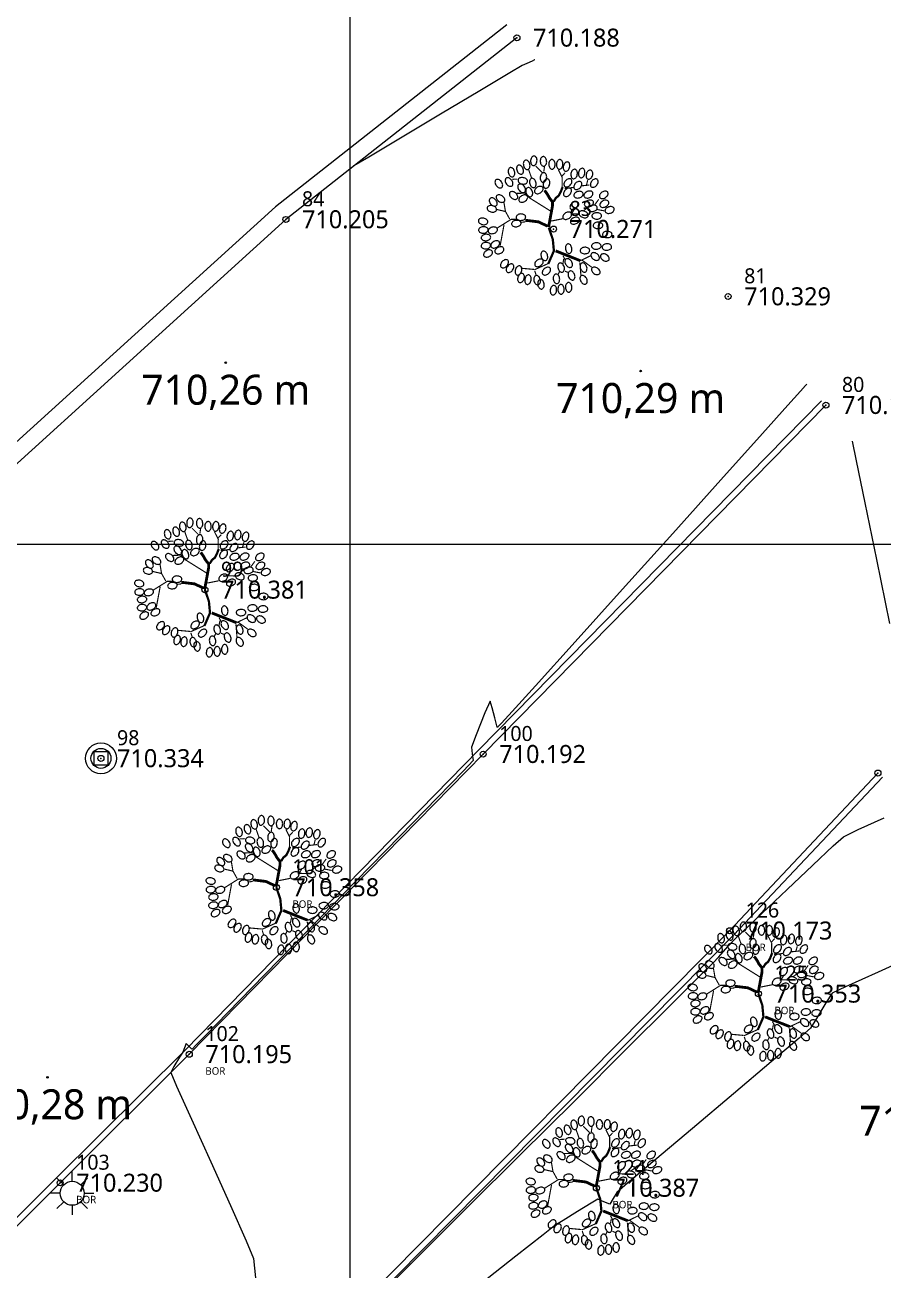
# Model space of a CAD drawing. Header units: metres. Extents: x 429510 to 429857, y 4467140 to 4467333.
# Drawn here: x 429653.5 to 429670.66, y 4467225.48 to 4467250.38 of the extents above; entities that cross this region are included whole.
import ezdxf

# ---------------------------------------------------------------- set-up
doc = ezdxf.new("R2010")
doc.units = ezdxf.units.M
doc.header["$LTSCALE"] = 4
doc.header["$PDMODE"] = 32
doc.header["$PDSIZE"] = 0.12
for name, color, linetype in [('C-ETIQ', 7, 'Continuous'), ('C-MARC', 7, 'Continuous'), ('C-PUNTOS', 7, 'Continuous'), ('C-SUPE-ETIQ_Puntos', 92, 'Continuous'), ('Cuadricula Coordenadas', 5, 'Continuous')]:
    doc.layers.add(name, color=color, linetype=linetype)
doc.layers.add('C-SUPE_CurvasNivel', color=42, linetype='Continuous', true_color=0xb38600)
doc.layers.add('TB-ARBOL', color=94, linetype='Continuous', true_color=0x03a003)
for name, color, linetype, lineweight in [('TB-44FAROLA-P', 254, 'Continuous', 0), ('TB-54POSTE-P', 254, 'Continuous', 0), ('TRIAL-ACERA', 125, 'Continuous', 9)]:
    doc.layers.add(name, color=color, linetype=linetype, lineweight=lineweight)
doc.layers.add('TRIAL-MURO HORMIGÓN', color=251, linetype='Continuous', lineweight=13, true_color=0x696969)
doc.styles.get("Standard").update_dxf_attribs({"font": 'segoeuil.ttf'})
doc.styles.add('Trial_standard', font='segoeuisl.ttf')

# ---------------------------------------------------------------- blocks, each defined once
blk = doc.blocks.new('FAR10')
for p, q in [((-0.283, 0.283), (-0.51, 0.51)), ((0, 0.4), (0, 0.722)), ((0.283, 0.283), (0.51, 0.51)), ((-0.4, 0), (-0.722, 0)), ((0.4, 0), (0.722, 0)), ((-0.283, -0.283), (-0.51, -0.51)), ((0, -0.4), (0, -0.722)), ((0.283, -0.283), (0.51, -0.51))]:
    blk.add_line(p, q)
blk.add_circle((0, 0), 0.4)
blk = doc.blocks.new('POS10')
at = {"flags": 128}
blk.add_lwpolyline([(-0.134, 0.134), (0.134, 0.134), (0.134, -0.134), (-0.134, -0.134), (-0.134, 0.134)], dxfattribs=at)
for radius in [0.31, 0.2]:
    blk.add_circle((0, 0), radius)
blk = doc.blocks.new('*U24')
at = {"layer": 'TB-ARBOL', "color": 84, "lineweight": 0, "true_color": 0x369720}
for points in [[(-1.057, 1.833, 0.139214), (-1.025, 1.857, 0.107097), (-1.004, 1.904, 0.080118), (-1, 1.964, 0.082766), (-1.016, 2.021, 0.067841), (-1.047, 2.077, 0.080118), (-1.086, 2.114, 0.107097), (-1.134, 2.134, 0.139214), (-1.174, 2.13, 0.139214), (-1.205, 2.106, 0.107097), (-1.227, 2.059, 0.080118), (-1.23, 2.005, 0.067841), (-1.215, 1.943, 0.067841), (-1.184, 1.887, 0.080118), (-1.145, 1.849, 0.107097), (-1.097, 1.829, 0.139214)], [(-0.855, 1.99, 0.139214), (-0.82, 2.01, 0.107097), (-0.794, 2.054, 0.080118), (-0.783, 2.113, 0.082766), (-0.791, 2.171, 0.067841), (-0.816, 2.23, 0.080118), (-0.85, 2.272, 0.107097), (-0.895, 2.298, 0.139214), (-0.935, 2.299, 0.139214), (-0.97, 2.278, 0.107097), (-0.997, 2.234, 0.080118), (-1.006, 2.181, 0.067841), (-0.999, 2.117, 0.067841), (-0.974, 2.058, 0.080118), (-0.94, 2.016, 0.107097), (-0.895, 1.991, 0.139214)], [(-0.674, 2.118, 0.139214), (-0.634, 2.125, 0.107097), (-0.594, 2.157, 0.080118), (-0.563, 2.209, 0.082766), (-0.551, 2.266, 0.067841), (-0.552, 2.33, 0.080118), (-0.57, 2.381, 0.107097), (-0.603, 2.421, 0.139214), (-0.64, 2.436, 0.139214), (-0.68, 2.429, 0.107097), (-0.72, 2.397, 0.080118), (-0.748, 2.35, 0.067841), (-0.763, 2.288, 0.067841), (-0.761, 2.224, 0.080118), (-0.744, 2.173, 0.107097), (-0.711, 2.133, 0.139214)], [(-0.325, 2.099, 0.139214), (-0.287, 2.112, 0.107097), (-0.252, 2.15, 0.080118), (-0.23, 2.207, 0.082766), (-0.228, 2.265, 0.067841), (-0.241, 2.328, 0.080118), (-0.266, 2.376, 0.107097), (-0.306, 2.409, 0.139214), (-0.345, 2.417, 0.139214), (-0.382, 2.404, 0.107097), (-0.417, 2.366, 0.080118), (-0.437, 2.315, 0.067841), (-0.441, 2.251, 0.067841), (-0.429, 2.189, 0.080118), (-0.403, 2.141, 0.107097), (-0.364, 2.107, 0.139214)], [(-0.056, 2.318, 0.139214), (-0.094, 2.306, 0.107097), (-0.13, 2.269, 0.080118), (-0.154, 2.213, 0.082766), (-0.158, 2.155, 0.067841), (-0.147, 2.092, 0.080118), (-0.123, 2.044, 0.107097), (-0.084, 2.009, 0.139214), (-0.046, 1.999, 0.139214), (-0.008, 2.012, 0.107097), (0.028, 2.049, 0.080118), (0.049, 2.099, 0.067841), (0.056, 2.162, 0.067841), (0.045, 2.225, 0.080118), (0.021, 2.274, 0.107097), (-0.017, 2.309, 0.139214)], [(0.221, 2.316, 0.139214), (0.181, 2.309, 0.107097), (0.141, 2.276, 0.080118), (0.111, 2.224, 0.082766), (0.1, 2.166, 0.067841), (0.103, 2.102, 0.080118), (0.122, 2.051, 0.107097), (0.156, 2.012, 0.139214), (0.193, 1.998, 0.139214), (0.232, 2.006, 0.107097), (0.273, 2.038, 0.080118), (0.299, 2.086, 0.067841), (0.313, 2.148, 0.067841), (0.31, 2.212, 0.080118), (0.292, 2.263, 0.107097), (0.258, 2.302, 0.139214)], [(0.478, 2.236, 0.139214), (0.438, 2.236, 0.107097), (0.392, 2.212, 0.080118), (0.353, 2.167, 0.082766), (0.331, 2.113, 0.067841), (0.322, 2.049, 0.080118), (0.33, 1.995, 0.107097), (0.356, 1.951, 0.139214), (0.389, 1.93, 0.139214), (0.429, 1.929, 0.107097), (0.475, 1.954, 0.080118), (0.511, 1.995, 0.067841), (0.536, 2.053, 0.067841), (0.546, 2.117, 0.080118), (0.538, 2.17, 0.107097), (0.512, 2.215, 0.139214)], [(-1.382, 1.443, 0.139214), (-1.359, 1.475, 0.107097), (-1.352, 1.526, 0.080118), (-1.366, 1.585, 0.082766), (-1.397, 1.634, 0.067841), (-1.444, 1.679, 0.080118), (-1.492, 1.703, 0.107097), (-1.543, 1.708, 0.139214), (-1.58, 1.693, 0.139214), (-1.604, 1.661, 0.107097), (-1.611, 1.609, 0.080118), (-1.598, 1.557, 0.067841), (-1.565, 1.502, 0.067841), (-1.519, 1.457, 0.080118), (-1.471, 1.432, 0.107097), (-1.419, 1.427, 0.139214)], [(-1.356, 1.74, 0.139214), (-1.322, 1.761, 0.107097), (-1.296, 1.805, 0.080118), (-1.286, 1.865, 0.082766), (-1.295, 1.922, 0.067841), (-1.321, 1.981, 0.080118), (-1.356, 2.023, 0.107097), (-1.401, 2.047, 0.139214), (-1.441, 2.048, 0.139214), (-1.475, 2.027, 0.107097), (-1.501, 1.982, 0.080118), (-1.51, 1.929, 0.067841), (-1.502, 1.865, 0.067841), (-1.476, 1.806, 0.080118), (-1.441, 1.765, 0.107097), (-1.396, 1.74, 0.139214)], [(-0.868, 1.579, 0.139214), (-0.871, 1.618, 0.107097), (-0.9, 1.662, 0.080118), (-0.948, 1.697, 0.082766), (-1.004, 1.714, 0.067841), (-1.068, 1.718, 0.080118), (-1.121, 1.705, 0.107097), (-1.163, 1.675, 0.139214), (-1.181, 1.639, 0.139214), (-1.178, 1.599, 0.107097), (-1.15, 1.556, 0.080118), (-1.106, 1.524, 0.067841), (-1.045, 1.504, 0.067841), (-0.981, 1.5, 0.080118), (-0.928, 1.513, 0.107097), (-0.886, 1.543, 0.139214)], [(-0.726, 1.692, 0.139214), (-0.761, 1.672, 0.107097), (-0.789, 1.629, 0.080118), (-0.8, 1.57, 0.082766), (-0.792, 1.512, 0.067841), (-0.769, 1.452, 0.080118), (-0.735, 1.41, 0.107097), (-0.69, 1.384, 0.139214), (-0.65, 1.382, 0.139214), (-0.616, 1.402, 0.107097), (-0.588, 1.446, 0.080118), (-0.578, 1.499, 0.067841), (-0.585, 1.563, 0.067841), (-0.608, 1.622, 0.080118), (-0.642, 1.665, 0.107097), (-0.686, 1.691, 0.139214)], [(-0.313, 1.879, 0.139214), (-0.352, 1.873, 0.107097), (-0.394, 1.843, 0.080118), (-0.426, 1.792, 0.082766), (-0.44, 1.735, 0.067841), (-0.44, 1.671, 0.080118), (-0.424, 1.619, 0.107097), (-0.392, 1.579, 0.139214), (-0.355, 1.563, 0.139214), (-0.315, 1.569, 0.107097), (-0.274, 1.599, 0.080118), (-0.245, 1.645, 0.067841), (-0.228, 1.707, 0.067841), (-0.228, 1.771, 0.080118), (-0.244, 1.823, 0.107097), (-0.276, 1.863, 0.139214)], [(-0.195, 1.671, 0.139214), (-0.235, 1.67, 0.107097), (-0.28, 1.644, 0.080118), (-0.317, 1.597, 0.082766), (-0.337, 1.542, 0.067841), (-0.344, 1.478, 0.080118), (-0.333, 1.425, 0.107097), (-0.306, 1.381, 0.139214), (-0.271, 1.361, 0.139214), (-0.231, 1.363, 0.107097), (-0.186, 1.389, 0.080118), (-0.152, 1.431, 0.067841), (-0.129, 1.491, 0.067841), (-0.122, 1.555, 0.080118), (-0.133, 1.608, 0.107097), (-0.16, 1.651, 0.139214)], [(0.589, 1.659, 0.139214), (0.553, 1.677, 0.107097), (0.502, 1.676, 0.080118), (0.446, 1.653, 0.082766), (0.402, 1.614, 0.067841), (0.366, 1.562, 0.080118), (0.349, 1.51, 0.107097), (0.352, 1.458, 0.139214), (0.373, 1.424, 0.139214), (0.409, 1.406, 0.107097), (0.461, 1.408, 0.080118), (0.511, 1.429, 0.067841), (0.56, 1.469, 0.067841), (0.596, 1.522, 0.080118), (0.613, 1.574, 0.107097), (0.61, 1.625, 0.139214)], [(0.718, 1.993, 0.139214), (0.678, 1.989, 0.107097), (0.635, 1.961, 0.080118), (0.6, 1.912, 0.082766), (0.582, 1.856, 0.067841), (0.579, 1.793, 0.080118), (0.592, 1.74, 0.107097), (0.621, 1.698, 0.139214), (0.657, 1.679, 0.139214), (0.697, 1.683, 0.107097), (0.74, 1.711, 0.080118), (0.772, 1.755, 0.067841), (0.793, 1.816, 0.067841), (0.796, 1.88, 0.080118), (0.783, 1.932, 0.107097), (0.754, 1.975, 0.139214)], [(0.971, 2.026, 0.139214), (0.931, 2.023, 0.107097), (0.888, 1.995, 0.080118), (0.852, 1.946, 0.082766), (0.835, 1.89, 0.067841), (0.832, 1.826, 0.080118), (0.845, 1.773, 0.107097), (0.874, 1.731, 0.139214), (0.91, 1.713, 0.139214), (0.95, 1.716, 0.107097), (0.993, 1.744, 0.080118), (1.025, 1.789, 0.067841), (1.045, 1.849, 0.067841), (1.049, 1.913, 0.080118), (1.036, 1.966, 0.107097), (1.007, 2.008, 0.139214)], [(1.244, 1.966, 0.139214), (1.204, 1.967, 0.107097), (1.158, 1.944, 0.080118), (1.117, 1.9, 0.082766), (1.094, 1.846, 0.067841), (1.083, 1.783, 0.080118), (1.09, 1.729, 0.107097), (1.115, 1.684, 0.139214), (1.149, 1.662, 0.139214), (1.189, 1.661, 0.107097), (1.235, 1.684, 0.080118), (1.271, 1.724, 0.067841), (1.298, 1.782, 0.067841), (1.309, 1.845, 0.080118), (1.302, 1.899, 0.107097), (1.277, 1.944, 0.139214)], [(1.456, 1.659, 0.139214), (1.419, 1.674, 0.107097), (1.368, 1.669, 0.080118), (1.314, 1.641, 0.082766), (1.274, 1.6, 0.067841), (1.241, 1.544, 0.080118), (1.229, 1.492, 0.107097), (1.236, 1.44, 0.139214), (1.259, 1.408, 0.139214), (1.296, 1.393, 0.107097), (1.348, 1.398, 0.080118), (1.396, 1.423, 0.067841), (1.442, 1.468, 0.067841), (1.474, 1.523, 0.080118), (1.487, 1.576, 0.107097), (1.48, 1.627, 0.139214)], [(-1.726, 1.388, 0.139214), (-1.702, 1.42, 0.107097), (-1.694, 1.471, 0.080118), (-1.706, 1.53, 0.082766), (-1.736, 1.58, 0.067841), (-1.781, 1.625, 0.080118), (-1.829, 1.651, 0.107097), (-1.88, 1.657, 0.139214), (-1.918, 1.643, 0.139214), (-1.942, 1.611, 0.107097), (-1.95, 1.56, 0.080118), (-1.939, 1.507, 0.067841), (-1.907, 1.451, 0.067841), (-1.862, 1.406, 0.080118), (-1.815, 1.38, 0.107097), (-1.763, 1.373, 0.139214)], [(-1.207, 1.019, 0.139214), (-1.191, 1.055, 0.107097), (-1.195, 1.107, 0.080118), (-1.221, 1.161, 0.082766), (-1.261, 1.203, 0.067841), (-1.315, 1.237, 0.080118), (-1.368, 1.251, 0.107097), (-1.419, 1.246, 0.139214), (-1.452, 1.223, 0.139214), (-1.468, 1.187, 0.107097), (-1.465, 1.135, 0.080118), (-1.441, 1.086, 0.067841), (-1.398, 1.039, 0.067841), (-1.344, 1.005, 0.080118), (-1.292, 0.991, 0.107097), (-1.24, 0.996, 0.139214)], [(-1.16, 1.484, 0.139214), (-1.184, 1.452, 0.107097), (-1.19, 1.401, 0.080118), (-1.176, 1.342, 0.082766), (-1.144, 1.293, 0.067841), (-1.098, 1.249, 0.080118), (-1.049, 1.225, 0.107097), (-0.998, 1.22, 0.139214), (-0.961, 1.235, 0.139214), (-0.938, 1.268, 0.107097), (-0.931, 1.319, 0.080118), (-0.944, 1.372, 0.067841), (-0.977, 1.427, 0.067841), (-1.024, 1.471, 0.080118), (-1.072, 1.495, 0.107097), (-1.124, 1.5, 0.139214)], [(-0.867, 1.379, 0.139214), (-0.899, 1.354, 0.107097), (-0.92, 1.307, 0.080118), (-0.923, 1.247, 0.082766), (-0.908, 1.191, 0.067841), (-0.876, 1.135, 0.080118), (-0.837, 1.098, 0.107097), (-0.789, 1.078, 0.139214), (-0.749, 1.082, 0.139214), (-0.717, 1.107, 0.107097), (-0.696, 1.154, 0.080118), (-0.693, 1.208, 0.067841), (-0.709, 1.27, 0.067841), (-0.74, 1.326, 0.080118), (-0.78, 1.363, 0.107097), (-0.827, 1.383, 0.139214)], [(-0.351, 1.383, 0.139214), (-0.38, 1.41, 0.107097), (-0.43, 1.425, 0.080118), (-0.49, 1.419, 0.082766), (-0.543, 1.395, 0.067841), (-0.594, 1.355, 0.080118), (-0.625, 1.311, 0.107097), (-0.637, 1.261, 0.139214), (-0.627, 1.222, 0.139214), (-0.598, 1.194, 0.107097), (-0.548, 1.18, 0.080118), (-0.494, 1.185, 0.067841), (-0.435, 1.21, 0.067841), (-0.385, 1.249, 0.080118), (-0.354, 1.294, 0.107097), (-0.341, 1.344, 0.139214)], [(0.573, 1.343, 0.139214), (0.537, 1.361, 0.107097), (0.485, 1.359, 0.080118), (0.43, 1.336, 0.082766), (0.387, 1.297, 0.067841), (0.351, 1.244, 0.080118), (0.334, 1.192, 0.107097), (0.338, 1.14, 0.139214), (0.359, 1.107, 0.139214), (0.395, 1.089, 0.107097), (0.447, 1.091, 0.080118), (0.497, 1.112, 0.067841), (0.546, 1.153, 0.067841), (0.582, 1.206, 0.080118), (0.598, 1.258, 0.107097), (0.594, 1.31, 0.139214)], [(0.923, 1.565, 0.139214), (0.888, 1.584, 0.107097), (0.837, 1.586, 0.080118), (0.78, 1.565, 0.082766), (0.735, 1.529, 0.067841), (0.696, 1.478, 0.080118), (0.677, 1.427, 0.107097), (0.677, 1.375, 0.139214), (0.697, 1.34, 0.139214), (0.731, 1.321, 0.107097), (0.783, 1.319, 0.080118), (0.834, 1.338, 0.067841), (0.885, 1.377, 0.067841), (0.924, 1.427, 0.080118), (0.943, 1.478, 0.107097), (0.943, 1.53, 0.139214)], [(0.986, 1.188, 0.139214), (0.965, 1.222, 0.107097), (0.921, 1.249, 0.080118), (0.862, 1.259, 0.082766), (0.804, 1.249, 0.067841), (0.745, 1.224, 0.080118), (0.704, 1.189, 0.107097), (0.679, 1.144, 0.139214), (0.678, 1.104, 0.139214), (0.699, 1.07, 0.107097), (0.743, 1.043, 0.080118), (0.797, 1.035, 0.067841), (0.861, 1.043, 0.067841), (0.919, 1.068, 0.080118), (0.961, 1.103, 0.107097), (0.986, 1.148, 0.139214)], [(1.309, 1.215, 0.139214), (1.284, 1.246, 0.107097), (1.236, 1.266, 0.080118), (1.176, 1.267, 0.082766), (1.12, 1.25, 0.067841), (1.066, 1.216, 0.080118), (1.029, 1.176, 0.107097), (1.012, 1.127, 0.139214), (1.017, 1.088, 0.139214), (1.042, 1.057, 0.107097), (1.09, 1.037, 0.080118), (1.144, 1.036, 0.067841), (1.206, 1.053, 0.067841), (1.261, 1.087, 0.080118), (1.297, 1.127, 0.107097), (1.315, 1.176, 0.139214)], [(1.807, 1.227, 0.139214), (1.777, 1.254, 0.107097), (1.727, 1.266, 0.080118), (1.667, 1.257, 0.082766), (1.615, 1.231, 0.067841), (1.566, 1.19, 0.080118), (1.537, 1.144, 0.107097), (1.527, 1.093, 0.139214), (1.538, 1.055, 0.139214), (1.568, 1.028, 0.107097), (1.619, 1.016, 0.080118), (1.672, 1.024, 0.067841), (1.731, 1.051, 0.067841), (1.779, 1.092, 0.080118), (1.809, 1.138, 0.107097), (1.819, 1.189, 0.139214)], [(-1.901, 0.786, 0.139214), (-1.879, 0.819, 0.107097), (-1.876, 0.871, 0.080118), (-1.894, 0.928, 0.082766), (-1.928, 0.976, 0.067841), (-1.977, 1.017, 0.080118), (-2.026, 1.039, 0.107097), (-2.078, 1.04, 0.139214), (-2.114, 1.023, 0.139214), (-2.135, 0.989, 0.107097), (-2.139, 0.938, 0.080118), (-2.123, 0.886, 0.067841), (-2.087, 0.833, 0.067841), (-2.038, 0.791, 0.080118), (-1.988, 0.77, 0.107097), (-1.937, 0.768, 0.139214)], [(-1.636, 0.928, 0.139214), (-1.624, 0.966, 0.107097), (-1.633, 1.017, 0.080118), (-1.665, 1.068, 0.082766), (-1.709, 1.106, 0.067841), (-1.767, 1.134, 0.080118), (-1.821, 1.142, 0.107097), (-1.871, 1.131, 0.139214), (-1.902, 1.106, 0.139214), (-1.914, 1.067, 0.107097), (-1.905, 1.017, 0.080118), (-1.876, 0.97, 0.067841), (-1.828, 0.928, 0.067841), (-1.771, 0.9, 0.080118), (-1.717, 0.891, 0.107097), (-1.667, 0.902, 0.139214)], [(-0.87, 1.096, 0.139214), (-0.899, 1.124, 0.107097), (-0.948, 1.138, 0.080118), (-1.009, 1.133, 0.082766), (-1.062, 1.109, 0.067841), (-1.113, 1.07, 0.080118), (-1.144, 1.026, 0.107097), (-1.157, 0.976, 0.139214), (-1.147, 0.937, 0.139214), (-1.118, 0.909, 0.107097), (-1.069, 0.895, 0.080118), (-1.015, 0.9, 0.067841), (-0.955, 0.924, 0.067841), (-0.905, 0.963, 0.080118), (-0.873, 1.007, 0.107097), (-0.861, 1.057, 0.139214)], [(0.761, 0.915, 0.107097), (0.71, 0.916, 0.080118), (0.653, 0.896, 0.082766), (0.608, 0.859, 0.067841), (0.569, 0.808, 0.080118), (0.55, 0.757, 0.107097), (0.551, 0.706, 0.139214), (0.57, 0.671, 0.139214), (0.605, 0.651, 0.107097), (0.657, 0.65, 0.080118), (0.708, 0.669, 0.067841), (0.759, 0.707, 0.067841), (0.797, 0.758, 0.080118), (0.816, 0.809, 0.107097), (0.816, 0.861, 0.139214), (0.796, 0.896, 0.139214)], [(1.205, 0.967, 0.082766), (1.148, 0.955, 0.067841), (1.09, 0.926, 0.080118), (1.05, 0.889, 0.107097), (1.028, 0.842, 0.139214), (1.03, 0.803, 0.139214), (1.053, 0.769, 0.107097), (1.098, 0.746, 0.080118), (1.152, 0.74, 0.067841), (1.215, 0.752, 0.067841), (1.273, 0.78, 0.080118), (1.312, 0.817, 0.107097), (1.335, 0.864, 0.139214), (1.333, 0.904, 0.139214), (1.31, 0.937, 0.107097), (1.264, 0.961, 0.080118)], [(1.628, 0.724, 0.080118), (1.682, 0.726, 0.067841), (1.743, 0.748, 0.067841), (1.795, 0.785, 0.080118), (1.828, 0.828, 0.107097), (1.843, 0.877, 0.139214), (1.835, 0.916, 0.139214), (1.808, 0.945, 0.107097), (1.759, 0.962, 0.080118), (1.699, 0.959, 0.082766), (1.644, 0.938, 0.067841), (1.592, 0.901, 0.080118), (1.558, 0.858, 0.107097), (1.544, 0.809, 0.139214), (1.552, 0.77, 0.139214), (1.579, 0.74, 0.107097)], [(-1.902, 0.631, 0.139214), (-1.901, 0.671, 0.107097), (-1.926, 0.716, 0.080118), (-1.971, 0.756, 0.082766), (-2.025, 0.778, 0.067841), (-2.089, 0.787, 0.080118), (-2.142, 0.779, 0.107097), (-2.187, 0.753, 0.139214), (-2.208, 0.719, 0.139214), (-2.208, 0.679, 0.107097), (-2.184, 0.633, 0.080118), (-2.143, 0.598, 0.067841), (-2.084, 0.572, 0.067841), (-2.021, 0.563, 0.080118), (-1.967, 0.571, 0.107097), (-1.923, 0.597, 0.139214)], [(-1.245, 0.391, 0.139214), (-1.233, 0.353, 0.107097), (-1.196, 0.317, 0.080118), (-1.14, 0.294, 0.082766), (-1.082, 0.29, 0.067841), (-1.019, 0.301, 0.080118), (-0.97, 0.325, 0.107097), (-0.936, 0.363, 0.139214), (-0.926, 0.402, 0.139214), (-0.938, 0.44, 0.107097), (-0.975, 0.476, 0.080118), (-1.026, 0.497, 0.067841), (-1.089, 0.504, 0.067841), (-1.152, 0.493, 0.080118), (-1.201, 0.469, 0.107097), (-1.235, 0.43, 0.139214)], [(0.566, 0.551, 0.107097), (0.517, 0.566, 0.080118), (0.456, 0.562, 0.082766), (0.403, 0.539, 0.067841), (0.351, 0.501, 0.080118), (0.319, 0.457, 0.107097), (0.306, 0.407, 0.139214), (0.315, 0.368, 0.139214), (0.343, 0.34, 0.107097), (0.392, 0.325, 0.080118), (0.446, 0.329, 0.067841), (0.506, 0.352, 0.067841), (0.557, 0.39, 0.080118), (0.59, 0.434, 0.107097), (0.603, 0.483, 0.139214), (0.594, 0.522, 0.139214)], [(1.151, 0.432, 0.139214), (1.155, 0.472, 0.107097), (1.136, 0.519, 0.080118), (1.095, 0.563, 0.082766), (1.043, 0.591, 0.067841), (0.981, 0.607, 0.080118), (0.927, 0.605, 0.107097), (0.88, 0.584, 0.139214), (0.855, 0.552, 0.139214), (0.851, 0.512, 0.107097), (0.87, 0.464, 0.080118), (0.907, 0.425, 0.067841), (0.963, 0.393, 0.067841), (1.025, 0.377, 0.080118), (1.079, 0.379, 0.107097), (1.126, 0.4, 0.139214)], [(1.199, 0.601, 0.080118), (1.251, 0.586, 0.067841), (1.315, 0.587, 0.067841), (1.376, 0.605, 0.080118), (1.422, 0.635, 0.107097), (1.451, 0.677, 0.139214), (1.456, 0.717, 0.139214), (1.44, 0.753, 0.107097), (1.399, 0.784, 0.080118), (1.341, 0.801, 0.082766), (1.283, 0.798, 0.067841), (1.221, 0.78, 0.080118), (1.176, 0.75, 0.107097), (1.146, 0.708, 0.139214), (1.141, 0.668, 0.139214), (1.158, 0.632, 0.107097)], [(1.38, 0.339, 0.067841), (1.443, 0.333, 0.067841), (1.507, 0.343, 0.080118), (1.555, 0.368, 0.107097), (1.59, 0.406, 0.139214), (1.599, 0.445, 0.139214), (1.587, 0.483, 0.107097), (1.55, 0.519, 0.080118), (1.495, 0.542, 0.082766), (1.436, 0.546, 0.067841), (1.373, 0.536, 0.080118), (1.325, 0.511, 0.107097), (1.29, 0.473, 0.139214), (1.28, 0.434, 0.139214), (1.293, 0.396, 0.107097), (1.33, 0.36, 0.080118)], [(2.022, 0.686, 0.139214), (1.999, 0.719, 0.107097), (1.953, 0.743, 0.080118), (1.893, 0.75, 0.082766), (1.836, 0.737, 0.067841), (1.779, 0.709, 0.080118), (1.739, 0.672, 0.107097), (1.717, 0.625, 0.139214), (1.719, 0.585, 0.139214), (1.742, 0.552, 0.107097), (1.787, 0.528, 0.080118), (1.841, 0.522, 0.067841), (1.904, 0.534, 0.067841), (1.962, 0.563, 0.080118), (2.001, 0.6, 0.107097), (2.023, 0.646, 0.139214)], [(-2.188, 0.227, 0.139214), (-2.192, 0.267, 0.107097), (-2.221, 0.31, 0.080118), (-2.27, 0.344, 0.082766), (-2.326, 0.361, 0.067841), (-2.39, 0.363, 0.080118), (-2.443, 0.35, 0.107097), (-2.485, 0.32, 0.139214), (-2.502, 0.284, 0.139214), (-2.498, 0.244, 0.107097), (-2.47, 0.201, 0.080118), (-2.425, 0.17, 0.067841), (-2.365, 0.15, 0.067841), (-2.301, 0.147, 0.080118), (-2.248, 0.161, 0.107097), (-2.206, 0.191, 0.139214)], [(-2.496, -0.042, 0.139214), (-2.482, -0.079, 0.107097), (-2.443, -0.114, 0.080118), (-2.386, -0.134, 0.082766), (-2.328, -0.136, 0.067841), (-2.265, -0.122, 0.080118), (-2.218, -0.095, 0.107097), (-2.185, -0.055, 0.139214), (-2.178, -0.016, 0.139214), (-2.192, 0.021, 0.107097), (-2.23, 0.055, 0.080118), (-2.281, 0.074, 0.067841), (-2.345, 0.078, 0.067841), (-2.408, 0.064, 0.080118), (-2.455, 0.037, 0.107097), (-2.488, -0.003, 0.139214)], [(-2.178, -0.084, 0.139214), (-2.157, -0.118, 0.107097), (-2.113, -0.144, 0.080118), (-2.053, -0.154, 0.082766), (-1.996, -0.145, 0.067841), (-1.937, -0.12, 0.080118), (-1.895, -0.085, 0.107097), (-1.871, -0.04, 0.139214), (-1.87, 0, 0.139214), (-1.891, 0.035, 0.107097), (-1.935, 0.061, 0.080118), (-1.989, 0.07, 0.067841), (-2.052, 0.061, 0.067841), (-2.111, 0.036, 0.080118), (-2.153, 0.001, 0.107097), (-2.177, -0.044, 0.139214)], [(-1.398, 0.163, 0.139214), (-1.383, 0.126, 0.107097), (-1.343, 0.093, 0.080118), (-1.285, 0.075, 0.082766), (-1.227, 0.076, 0.067841), (-1.165, 0.092, 0.080118), (-1.119, 0.121, 0.107097), (-1.088, 0.162, 0.139214), (-1.082, 0.201, 0.139214), (-1.097, 0.238, 0.107097), (-1.137, 0.271, 0.080118), (-1.189, 0.287, 0.067841), (-1.253, 0.288, 0.067841), (-1.315, 0.272, 0.080118), (-1.361, 0.243, 0.107097), (-1.392, 0.202, 0.139214)], [(0.86, 0.345, 0.139214), (0.834, 0.376, 0.107097), (0.787, 0.396, 0.080118), (0.726, 0.397, 0.082766), (0.671, 0.379, 0.067841), (0.616, 0.346, 0.080118), (0.58, 0.305, 0.107097), (0.562, 0.257, 0.139214), (0.567, 0.217, 0.139214), (0.593, 0.186, 0.107097), (0.64, 0.167, 0.080118), (0.695, 0.166, 0.067841), (0.756, 0.183, 0.067841), (0.811, 0.216, 0.080118), (0.847, 0.257, 0.107097), (0.865, 0.305, 0.139214)], [(1.642, 0.127, 0.139214), (1.629, 0.165, 0.107097), (1.592, 0.201, 0.080118), (1.537, 0.224, 0.082766), (1.479, 0.229, 0.067841), (1.415, 0.218, 0.080118), (1.367, 0.194, 0.107097), (1.332, 0.155, 0.139214), (1.323, 0.116, 0.139214), (1.335, 0.078, 0.107097), (1.372, 0.042, 0.080118), (1.422, 0.021, 0.067841), (1.486, 0.015, 0.067841), (1.549, 0.026, 0.080118), (1.597, 0.05, 0.107097), (1.632, 0.088, 0.139214)], [(-2.411, -0.293, 0.139214), (-2.397, -0.33, 0.107097), (-2.359, -0.364, 0.080118), (-2.302, -0.385, 0.082766), (-2.244, -0.387, 0.067841), (-2.181, -0.373, 0.080118), (-2.134, -0.346, 0.107097), (-2.101, -0.306, 0.139214), (-2.093, -0.267, 0.139214), (-2.107, -0.23, 0.107097), (-2.146, -0.195, 0.080118), (-2.197, -0.177, 0.067841), (-2.261, -0.173, 0.067841), (-2.323, -0.187, 0.080118), (-2.371, -0.214, 0.107097), (-2.403, -0.254, 0.139214)], [(-2.083, -0.586, 0.139214), (-2.055, -0.615, 0.107097), (-2.006, -0.631, 0.080118), (-1.946, -0.627, 0.082766), (-1.892, -0.605, 0.067841), (-1.84, -0.567, 0.080118), (-1.807, -0.524, 0.107097), (-1.793, -0.474, 0.139214), (-1.802, -0.435, 0.139214), (-1.83, -0.407, 0.107097), (-1.879, -0.391, 0.080118), (-1.933, -0.394, 0.067841), (-1.993, -0.417, 0.067841), (-2.045, -0.454, 0.080118), (-2.077, -0.498, 0.107097), (-2.091, -0.547, 0.139214)], [(1.951, -0.174, 0.139214), (1.939, -0.136, 0.107097), (1.902, -0.1, 0.080118), (1.846, -0.077, 0.082766), (1.788, -0.073, 0.067841), (1.725, -0.083, 0.080118), (1.676, -0.108, 0.107097), (1.642, -0.146, 0.139214), (1.632, -0.185, 0.139214), (1.644, -0.223, 0.107097), (1.681, -0.259, 0.080118), (1.732, -0.28, 0.067841), (1.795, -0.286, 0.067841), (1.858, -0.276, 0.080118), (1.907, -0.251, 0.107097), (1.941, -0.213, 0.139214)], [(-2.411, -0.57, 0.139214), (-2.396, -0.607, 0.107097), (-2.356, -0.64, 0.080118), (-2.299, -0.659, 0.082766), (-2.24, -0.659, 0.067841), (-2.178, -0.643, 0.080118), (-2.132, -0.615, 0.107097), (-2.1, -0.574, 0.139214), (-2.094, -0.535, 0.139214), (-2.109, -0.498, 0.107097), (-2.148, -0.465, 0.080118), (-2.2, -0.448, 0.067841), (-2.264, -0.446, 0.067841), (-2.326, -0.461, 0.080118), (-2.372, -0.489, 0.107097), (-2.404, -0.53, 0.139214)], [(-2.32, -0.891, 0.139214), (-2.292, -0.92, 0.107097), (-2.242, -0.935, 0.080118), (-2.182, -0.93, 0.082766), (-2.129, -0.908, 0.067841), (-2.077, -0.869, 0.080118), (-2.045, -0.826, 0.107097), (-2.032, -0.776, 0.139214), (-2.041, -0.737, 0.139214), (-2.069, -0.709, 0.107097), (-2.118, -0.693, 0.080118), (-2.172, -0.697, 0.067841), (-2.232, -0.72, 0.067841), (-2.283, -0.759, 0.080118), (-2.316, -0.803, 0.107097), (-2.329, -0.852, 0.139214)], [(-1.948, -0.776, 0.139214), (-1.921, -0.806, 0.107097), (-1.873, -0.824, 0.080118), (-1.812, -0.822, 0.082766), (-1.758, -0.802, 0.067841), (-1.704, -0.767, 0.080118), (-1.67, -0.725, 0.107097), (-1.654, -0.676, 0.139214), (-1.661, -0.636, 0.139214), (-1.688, -0.607, 0.107097), (-1.736, -0.589, 0.080118), (-1.79, -0.59, 0.067841), (-1.851, -0.61, 0.067841), (-1.904, -0.646, 0.080118), (-1.939, -0.688, 0.107097), (-1.955, -0.737, 0.139214)], [(-0.355, -0.74, 0.139214), (-0.389, -0.762, 0.107097), (-0.413, -0.808, 0.080118), (-0.42, -0.868, 0.082766), (-0.408, -0.925, 0.067841), (-0.38, -0.983, 0.080118), (-0.343, -1.023, 0.107097), (-0.297, -1.045, 0.139214), (-0.257, -1.044, 0.139214), (-0.224, -1.021, 0.107097), (-0.199, -0.976, 0.080118), (-0.193, -0.922, 0.067841), (-0.204, -0.859, 0.067841), (-0.232, -0.801, 0.080118), (-0.269, -0.761, 0.107097), (-0.315, -0.739, 0.139214)], [(0.478, -0.496, 0.139214), (0.442, -0.513, 0.107097), (0.411, -0.555, 0.080118), (0.396, -0.613, 0.082766), (0.399, -0.671, 0.067841), (0.418, -0.732, 0.080118), (0.449, -0.777, 0.107097), (0.491, -0.806, 0.139214), (0.531, -0.811, 0.139214), (0.567, -0.794, 0.107097), (0.598, -0.752, 0.080118), (0.612, -0.7, 0.067841), (0.61, -0.636, 0.067841), (0.591, -0.575, 0.080118), (0.561, -0.53, 0.107097), (0.518, -0.501, 0.139214)], [(1.206, -0.71, 0.139214), (1.194, -0.672, 0.107097), (1.157, -0.636, 0.080118), (1.101, -0.613, 0.082766), (1.043, -0.608, 0.067841), (0.98, -0.619, 0.080118), (0.931, -0.643, 0.107097), (0.897, -0.682, 0.139214), (0.887, -0.721, 0.139214), (0.899, -0.759, 0.107097), (0.936, -0.795, 0.080118), (0.986, -0.816, 0.067841), (1.05, -0.822, 0.067841), (1.113, -0.811, 0.080118), (1.162, -0.787, 0.107097), (1.196, -0.749, 0.139214)], [(1.517, -1.009, 0.139214), (1.531, -0.971, 0.107097), (1.525, -0.92, 0.080118), (1.496, -0.867, 0.082766), (1.453, -0.828, 0.067841), (1.397, -0.797, 0.080118), (1.343, -0.786, 0.107097), (1.293, -0.795, 0.139214), (1.261, -0.819, 0.139214), (1.247, -0.856, 0.107097), (1.253, -0.908, 0.080118), (1.28, -0.955, 0.067841), (1.325, -1, 0.067841), (1.381, -1.031, 0.080118), (1.435, -1.042, 0.107097), (1.486, -1.033, 0.139214)], [(1.585, -0.559, 0.139214), (1.573, -0.521, 0.107097), (1.536, -0.485, 0.080118), (1.481, -0.461, 0.082766), (1.422, -0.457, 0.067841), (1.359, -0.468, 0.080118), (1.311, -0.492, 0.107097), (1.276, -0.531, 0.139214), (1.266, -0.569, 0.139214), (1.279, -0.608, 0.107097), (1.316, -0.644, 0.080118), (1.366, -0.665, 0.067841), (1.429, -0.671, 0.067841), (1.493, -0.66, 0.080118), (1.541, -0.636, 0.107097), (1.576, -0.598, 0.139214)], [(1.851, -1.024, 0.139214), (1.86, -0.985, 0.107097), (1.846, -0.935, 0.080118), (1.811, -0.886, 0.082766), (1.763, -0.853, 0.067841), (1.703, -0.83, 0.080118), (1.649, -0.826, 0.107097), (1.6, -0.841, 0.139214), (1.571, -0.87, 0.139214), (1.562, -0.909, 0.107097), (1.576, -0.959, 0.080118), (1.608, -1.002, 0.067841), (1.659, -1.04, 0.067841), (1.719, -1.064, 0.080118), (1.773, -1.067, 0.107097), (1.823, -1.052, 0.139214)], [(1.937, -0.593, 0.139214), (1.925, -0.555, 0.107097), (1.888, -0.519, 0.080118), (1.832, -0.495, 0.082766), (1.774, -0.491, 0.067841), (1.711, -0.502, 0.080118), (1.662, -0.526, 0.107097), (1.628, -0.565, 0.139214), (1.618, -0.603, 0.139214), (1.63, -0.642, 0.107097), (1.667, -0.678, 0.080118), (1.717, -0.699, 0.067841), (1.781, -0.705, 0.067841), (1.844, -0.694, 0.080118), (1.893, -0.67, 0.107097), (1.927, -0.632, 0.139214)], [(-1.742, -1.271, 0.139214), (-1.707, -1.29, 0.107097), (-1.655, -1.289, 0.080118), (-1.599, -1.267, 0.082766), (-1.555, -1.229, 0.067841), (-1.517, -1.177, 0.080118), (-1.5, -1.126, 0.107097), (-1.502, -1.074, 0.139214), (-1.523, -1.04, 0.139214), (-1.558, -1.021, 0.107097), (-1.61, -1.021, 0.080118), (-1.66, -1.042, 0.067841), (-1.71, -1.082, 0.067841), (-1.747, -1.134, 0.080118), (-1.765, -1.185, 0.107097), (-1.763, -1.237, 0.139214)], [(-1.541, -1.433, 0.139214), (-1.503, -1.447, 0.107097), (-1.452, -1.44, 0.080118), (-1.4, -1.41, 0.082766), (-1.361, -1.366, 0.067841), (-1.331, -1.31, 0.080118), (-1.321, -1.256, 0.107097), (-1.33, -1.206, 0.139214), (-1.355, -1.174, 0.139214), (-1.393, -1.161, 0.107097), (-1.444, -1.168, 0.080118), (-1.491, -1.195, 0.067841), (-1.535, -1.242, 0.067841), (-1.565, -1.298, 0.080118), (-1.575, -1.351, 0.107097), (-1.566, -1.402, 0.139214)], [(-1.22, -1.529, 0.139214), (-1.18, -1.531, 0.107097), (-1.133, -1.509, 0.080118), (-1.092, -1.465, 0.082766), (-1.067, -1.412, 0.067841), (-1.055, -1.349, 0.080118), (-1.061, -1.295, 0.107097), (-1.084, -1.25, 0.139214), (-1.117, -1.227, 0.139214), (-1.157, -1.225, 0.107097), (-1.204, -1.247, 0.080118), (-1.241, -1.286, 0.067841), (-1.27, -1.343, 0.067841), (-1.282, -1.406, 0.080118), (-1.277, -1.46, 0.107097), (-1.253, -1.506, 0.139214)], [(-0.355, -1.031, 0.139214), (-0.387, -1.007, 0.107097), (-0.438, -0.998, 0.080118), (-0.497, -1.01, 0.082766), (-0.547, -1.04, 0.067841), (-0.593, -1.085, 0.080118), (-0.619, -1.132, 0.107097), (-0.626, -1.183, 0.139214), (-0.612, -1.221, 0.139214), (-0.58, -1.245, 0.107097), (-0.53, -1.254, 0.080118), (-0.476, -1.243, 0.067841), (-0.42, -1.212, 0.067841), (-0.374, -1.167, 0.080118), (-0.348, -1.12, 0.107097), (-0.341, -1.069, 0.139214)], [(0.3, -1.436, 0.139214), (0.333, -1.414, 0.107097), (0.358, -1.369, 0.080118), (0.365, -1.309, 0.082766), (0.354, -1.252, 0.067841), (0.326, -1.194, 0.080118), (0.29, -1.154, 0.107097), (0.244, -1.131, 0.139214), (0.204, -1.132, 0.139214), (0.17, -1.154, 0.107097), (0.146, -1.199, 0.080118), (0.139, -1.253, 0.067841), (0.15, -1.316, 0.067841), (0.177, -1.374, 0.080118), (0.214, -1.415, 0.107097), (0.26, -1.437, 0.139214)], [(0.595, -1.264, 0.139214), (0.621, -1.234, 0.107097), (0.631, -1.183, 0.080118), (0.621, -1.124, 0.082766), (0.594, -1.072, 0.067841), (0.551, -1.025, 0.080118), (0.504, -0.997, 0.107097), (0.453, -0.988, 0.139214), (0.415, -1.001, 0.139214), (0.39, -1.031, 0.107097), (0.379, -1.082, 0.080118), (0.388, -1.135, 0.067841), (0.417, -1.193, 0.067841), (0.46, -1.24, 0.080118), (0.506, -1.268, 0.107097), (0.557, -1.277, 0.139214)], [(1.055, -1.433, 0.139214), (1.087, -1.41, 0.107097), (1.111, -1.364, 0.080118), (1.116, -1.304, 0.082766), (1.103, -1.247, 0.067841), (1.073, -1.19, 0.080118), (1.036, -1.151, 0.107097), (0.989, -1.13, 0.139214), (0.949, -1.132, 0.139214), (0.916, -1.155, 0.107097), (0.893, -1.202, 0.080118), (0.888, -1.256, 0.067841), (0.901, -1.318, 0.067841), (0.93, -1.375, 0.080118), (0.968, -1.414, 0.107097), (1.015, -1.436, 0.139214)], [(-1.133, -1.781, 0.139214), (-1.093, -1.782, 0.107097), (-1.047, -1.76, 0.080118), (-1.006, -1.716, 0.082766), (-0.981, -1.663, 0.067841), (-0.97, -1.6, 0.080118), (-0.976, -1.546, 0.107097), (-1, -1.5, 0.139214), (-1.033, -1.478, 0.139214), (-1.073, -1.476, 0.107097), (-1.12, -1.498, 0.080118), (-1.157, -1.538, 0.067841), (-1.185, -1.596, 0.067841), (-1.196, -1.659, 0.080118), (-1.19, -1.713, 0.107097), (-1.166, -1.758, 0.139214)], [(-0.881, -1.843, 0.139214), (-0.841, -1.839, 0.107097), (-0.798, -1.811, 0.080118), (-0.763, -1.761, 0.082766), (-0.747, -1.706, 0.067841), (-0.744, -1.642, 0.080118), (-0.757, -1.589, 0.107097), (-0.787, -1.547, 0.139214), (-0.823, -1.529, 0.139214), (-0.862, -1.533, 0.107097), (-0.906, -1.561, 0.080118), (-0.937, -1.606, 0.067841), (-0.957, -1.666, 0.067841), (-0.96, -1.73, 0.080118), (-0.947, -1.783, 0.107097), (-0.917, -1.825, 0.139214)], [(-0.508, -1.86, 0.139214), (-0.473, -1.84, 0.107097), (-0.446, -1.796, 0.080118), (-0.434, -1.737, 0.082766), (-0.442, -1.679, 0.067841), (-0.465, -1.62, 0.080118), (-0.499, -1.577, 0.107097), (-0.544, -1.551, 0.139214), (-0.584, -1.55, 0.139214), (-0.619, -1.569, 0.107097), (-0.646, -1.613, 0.080118), (-0.656, -1.666, 0.067841), (-0.65, -1.73, 0.067841), (-0.626, -1.79, 0.080118), (-0.592, -1.832, 0.107097), (-0.548, -1.858, 0.139214)], [(-0.115, -1.298, 0.139214), (-0.148, -1.276, 0.107097), (-0.2, -1.271, 0.080118), (-0.258, -1.287, 0.082766), (-0.306, -1.32, 0.067841), (-0.349, -1.368, 0.080118), (-0.372, -1.417, 0.107097), (-0.375, -1.468, 0.139214), (-0.358, -1.505, 0.139214), (-0.325, -1.527, 0.107097), (-0.274, -1.532, 0.080118), (-0.221, -1.518, 0.067841), (-0.167, -1.483, 0.067841), (-0.125, -1.435, 0.080118), (-0.102, -1.386, 0.107097), (-0.098, -1.335, 0.139214)], [(0.119, -1.815, 0.139214), (0.155, -1.799, 0.107097), (0.188, -1.759, 0.080118), (0.205, -1.701, 0.082766), (0.204, -1.643, 0.067841), (0.187, -1.581, 0.080118), (0.158, -1.535, 0.107097), (0.116, -1.504, 0.139214), (0.077, -1.499, 0.139214), (0.04, -1.514, 0.107097), (0.008, -1.555, 0.080118), (-0.008, -1.607, 0.067841), (-0.008, -1.671, 0.067841), (0.009, -1.732, 0.080118), (0.038, -1.778, 0.107097), (0.079, -1.809, 0.139214)], [(0.659, -1.697, 0.139214), (0.691, -1.672, 0.107097), (0.712, -1.625, 0.080118), (0.716, -1.565, 0.082766), (0.7, -1.509, 0.067841), (0.668, -1.453, 0.080118), (0.629, -1.416, 0.107097), (0.581, -1.396, 0.139214), (0.541, -1.4, 0.139214), (0.51, -1.425, 0.107097), (0.488, -1.472, 0.080118), (0.486, -1.526, 0.067841), (0.501, -1.588, 0.067841), (0.533, -1.644, 0.080118), (0.572, -1.681, 0.107097), (0.62, -1.701, 0.139214)], [(1.082, -1.828, 0.139214), (1.11, -1.799, 0.107097), (1.124, -1.749, 0.080118), (1.118, -1.689, 0.082766), (1.094, -1.636, 0.067841), (1.055, -1.586, 0.080118), (1.01, -1.554, 0.107097), (0.96, -1.542, 0.139214), (0.921, -1.552, 0.139214), (0.894, -1.581, 0.107097), (0.88, -1.631, 0.080118), (0.885, -1.685, 0.067841), (0.909, -1.744, 0.067841), (0.949, -1.794, 0.080118), (0.993, -1.825, 0.107097), (1.043, -1.838, 0.139214)], [(1.541, -1.481, 0.139214), (1.553, -1.443, 0.107097), (1.544, -1.392, 0.080118), (1.512, -1.341, 0.082766), (1.467, -1.304, 0.067841), (1.41, -1.276, 0.080118), (1.356, -1.267, 0.107097), (1.306, -1.278, 0.139214), (1.275, -1.304, 0.139214), (1.263, -1.342, 0.107097), (1.272, -1.393, 0.080118), (1.301, -1.439, 0.067841), (1.349, -1.482, 0.067841), (1.406, -1.51, 0.080118), (1.46, -1.518, 0.107097), (1.51, -1.507, 0.139214)], [(-0.394, -1.998, 0.139214), (-0.358, -1.981, 0.107097), (-0.327, -1.94, 0.080118), (-0.31, -1.882, 0.082766), (-0.313, -1.824, 0.067841), (-0.331, -1.763, 0.080118), (-0.361, -1.717, 0.107097), (-0.403, -1.688, 0.139214), (-0.443, -1.683, 0.139214), (-0.479, -1.699, 0.107097), (-0.511, -1.74, 0.080118), (-0.526, -1.793, 0.067841), (-0.524, -1.857, 0.067841), (-0.506, -1.918, 0.080118), (-0.476, -1.963, 0.107097), (-0.434, -1.993, 0.139214)], [(-0.027, -2.196, 0.139214), (0.012, -2.191, 0.107097), (0.055, -2.161, 0.080118), (0.088, -2.111, 0.082766), (0.102, -2.055, 0.067841), (0.103, -1.991, 0.080118), (0.088, -1.938, 0.107097), (0.057, -1.897, 0.139214), (0.021, -1.881, 0.139214), (-0.019, -1.886, 0.107097), (-0.061, -1.916, 0.080118), (-0.091, -1.961, 0.067841), (-0.109, -2.022, 0.067841), (-0.11, -2.086, 0.080118), (-0.095, -2.139, 0.107097), (-0.064, -2.18, 0.139214)], [(0.256, -2.168, 0.139214), (0.294, -2.156, 0.107097), (0.33, -2.119, 0.080118), (0.353, -2.063, 0.082766), (0.358, -2.005, 0.067841), (0.347, -1.942, 0.080118), (0.323, -1.893, 0.107097), (0.284, -1.859, 0.139214), (0.245, -1.849, 0.139214), (0.207, -1.861, 0.107097), (0.171, -1.898, 0.080118), (0.15, -1.948, 0.067841), (0.144, -2.012, 0.067841), (0.155, -2.075, 0.080118), (0.179, -2.124, 0.107097), (0.217, -2.158, 0.139214)], [(0.509, -2.101, 0.139214), (0.547, -2.089, 0.107097), (0.583, -2.052, 0.080118), (0.607, -1.996, 0.082766), (0.611, -1.938, 0.067841), (0.6, -1.875, 0.080118), (0.576, -1.826, 0.107097), (0.538, -1.792, 0.139214), (0.499, -1.782, 0.139214), (0.461, -1.794, 0.107097), (0.425, -1.831, 0.080118), (0.404, -1.881, 0.067841), (0.397, -1.945, 0.067841), (0.408, -2.008, 0.080118), (0.432, -2.057, 0.107097), (0.471, -2.091, 0.139214)]]:
    blk.add_lwpolyline(points, format="xyb", close=True, dxfattribs=at)
at = {"layer": 'TB-ARBOL', "color": 37, "lineweight": 0, "true_color": 0x865b23}
for points, const_width in [([(-0.372, 1.883), (-0.588, 2.099)], 0.0377), ([(-0.325, 1.912), (-0.296, 2.108)], 0.0377), ([(-1.207, 1.667), (-1.376, 1.658)], 0.0377), ([(-0.728, 1.696), (-0.831, 1.986)], 0.0377), ([(0.295, 1.714), (0.163, 1.977)], 0.0377), ([(0.286, 1.771), (0.389, 1.883)], 0.0377), ([(0.286, 1.395), (0.286, 1.714)], 0.0377), ([(-0.165, 0.063), (-0.033, 0.776), (-0.033, 0.907), (-0.137, 1.038), (-0.193, 1.142), (-0.268, 1.254), (-0.306, 1.283)], 0.0944), ([(0.004, 0.917), (0.079, 1.038), (0.173, 1.114), (0.239, 1.236), (0.304, 1.404)], 0.0755), ([(0.37, 1.357), (0.661, 1.386)], 0.0377), ([(0.943, 1.442), (1.196, 1.47)], 0.0377), ([(1.102, 1.48), (1.14, 1.63)], 0.0377), ([(-1.46, 0.335), (-1.601, 0.588), (-1.657, 0.917)], 0.0377), ([(-0.109, 0.607), (-0.813, 1.048), (-0.944, 1.198), (-1.244, 1.189)], 0.0377), ([(1.365, 0.795), (1.506, 0.992)], 0.0377), ([(-1.61, 0.588), (-1.892, 0.654)], 0.0377), ([(0.605, 0.513), (0.708, 0.682)], 0.0377), ([(0.605, 0.513), (0.858, 0.503)], 0.0377), ([(0.99, 0.607), (1.149, 0.719)], 0.0377), ([(1.449, 0.654), (1.693, 0.607)], 0.0377), ([(-1.226, 0.325), (-1.413, 0.325), (-1.892, 0.025)], 0.0377), ([(-1.648, 0.147), (-1.779, -0.557)], 0.0377), ([(-0.944, 0.241), (-1.103, 0.222)], 0.0377), ([(-0.203, 0.1), (-0.503, 0.241), (-0.888, 0.288), (-0.944, 0.288)], 0.0944), ([(-0.156, 0.044), (-0.024, -0.341), (0.013, -0.726), (-0.174, -1.158)], 0.0755), ([(-0.071, 0.269), (0.304, 0.344)], 0.0377), ([(0.07, -0.726), (0.895, -1.054)], 0.0944), ([(-0.174, -1.148), (-0.634, -1.355)], 0.0377), ([(0.314, -0.886), (0.389, -1.017)], 0.0377), ([(0.342, -0.989), (0.314, -1.148)], 0.0377), ([(0.877, -1.111), (0.914, -1.561)], 0.0377), ([(0.895, -1.054), (1.243, -0.886)], 0.0377), ([(0.952, -1.036), (1.271, -1.27)], 0.0377), ([(-0.644, -1.345), (-1.047, -1.308)], 0.0377), ([(-0.625, -1.392), (-0.578, -1.542)], 0.0377), ([(0.201, -1.42), (0.154, -1.514)], 0.0377), ([(0.379, -1.402), (0.492, -1.448)], 0.0377)]:
    blk.add_lwpolyline(points, dxfattribs=dict(at, const_width=const_width))
blk = doc.blocks.new('*U49')
at = {"color": 0, "linetype": 'ByBlock', "lineweight": -2, "transparency": 16777216}
blk.add_point((0, 0), dxfattribs=at)

msp = doc.modelspace()

# ---------------------------------------------------------------- linework, layer by layer
at = {"layer": 'C-MARC', "color": 7, "linetype": 'Continuous', "lineweight": -3}
for centre in [(429657.515, 4467243.628, 710.257), (429665.809, 4467243.462, 710.289), (429653.952, 4467229.336, 710.278)]:
    msp.add_circle(centre, 0.015, dxfattribs=at)
at = {"layer": 'C-SUPE_CurvasNivel', "color": 42, "linetype": 'Continuous', "lineweight": -3, "true_color": 0xb38600, "flags": 128}
for points, elevation in [([(429663.696, 4467249.687), (429663.687, 4467249.683), (429663.641, 4467249.662), (429663.537, 4467249.616), (429663.443, 4467249.574), (429663.197, 4467249.428), (429662.595, 4467249.068), (429661.809, 4467248.598), (429661.012, 4467248.122), (429660.377, 4467247.742), (429660.077, 4467247.563)], 710.2), ([(429669.135, 4467243.201), (429669.109, 4467243.172), (429669.009, 4467243.061), (429668.754, 4467242.777), (429668.247, 4467242.212), (429667.415, 4467241.285), (429666.451, 4467240.211), (429665.448, 4467239.096), (429664.501, 4467238.045), (429663.706, 4467237.163), (429663.242, 4467236.652), (429663.027, 4467236.416), (429662.957, 4467236.343), (429662.947, 4467236.334), (429662.941, 4467236.341), (429662.925, 4467236.391), (429662.892, 4467236.522), (429662.844, 4467236.726), (429662.803, 4467236.862), (429662.697, 4467236.628), (429662.52, 4467236.186), (429662.426, 4467235.938), (429662.445, 4467235.804), (429662.462, 4467235.671), (429662.268, 4467235.468), (429661.751, 4467234.935), (429661.003, 4467234.167), (429660.117, 4467233.257), (429659.184, 4467232.3), (429658.298, 4467231.391), (429657.55, 4467230.625), (429657.114, 4467230.178), (429656.912, 4467229.972), (429656.848, 4467229.907), (429656.839, 4467229.898), (429656.835, 4467229.901), (429656.813, 4467229.922), (429656.764, 4467229.97), (429656.723, 4467230.009), (429656.69, 4467229.928), (429656.658, 4467229.841), (429656.594, 4467229.739), (429656.48, 4467229.551), (429656.417, 4467229.429), (429656.534, 4467229.157), (429656.831, 4467228.501), (429657.219, 4467227.646), (429657.613, 4467226.773), (429657.926, 4467226.067), (429658.07, 4467225.711), (429658.113, 4467225.327)], 710.2), ([(429670.789, 4467238.412), (429670.531, 4467239.691), (429670.3, 4467240.827), (429670.128, 4467241.668), (429670.048, 4467242.061)], 710.2), ([(429660.882, 4467225.273), (429661.49, 4467225.878), (429662.365, 4467226.749), (429663.402, 4467227.782), (429664.492, 4467228.868), (429665.529, 4467229.902), (429666.407, 4467230.776), (429667.016, 4467231.384), (429667.252, 4467231.619), (429667.37, 4467231.747), (429667.556, 4467231.951), (429667.674, 4467232.079), (429667.841, 4467232.24), (429668.232, 4467232.613), (429668.737, 4467233.095), (429669.25, 4467233.581), (429669.662, 4467233.967), (429669.866, 4467234.148), (429670.157, 4467234.29), (429670.68, 4467234.524)], 710.2), ([(429671.452, 4467231.848), (429670.56, 4467231.441), (429669.904, 4467231.142), (429669.636, 4467231.015), (429669.513, 4467230.826), (429669.329, 4467230.513), (429669.209, 4467230.318), (429668.98, 4467230.12), (429668.422, 4467229.645), (429667.667, 4467229.006), (429666.847, 4467228.314), (429666.097, 4467227.68), (429665.547, 4467227.215), (429665.331, 4467227.032), (429665.261, 4467226.911), (429665.192, 4467226.799), (429665.074, 4467226.847), (429664.955, 4467226.897), (429664.824, 4467226.821), (429664.547, 4467226.651), (429664.259, 4467226.472), (429664.097, 4467226.368), (429663.86, 4467226.184), (429663.318, 4467225.759), (429662.617, 4467225.206)], 710.4)]:
    msp.add_lwpolyline(points, dxfattribs=dict(at, elevation=elevation))
at = {"layer": 'Cuadricula Coordenadas', "color": 8, "lineweight": -3}
for p, q in [((429660, 4467149.365), (429660, 4467326.644)), ((429519.62, 4467240), (429711.859, 4467240))]:
    msp.add_line(p, q, dxfattribs=at)
at = {"layer": 'TRIAL-ACERA', "lineweight": -3}
for points in [[(429626.529, 4467199.171), (429631.29, 4467204.152), (429637.412, 4467210.22), (429643.166, 4467216.091), (429647.809, 4467220.992), (429654.119, 4467227.309), (429656.701, 4467229.88), (429662.575, 4467235.883), (429669.428, 4467242.864)], [(429669.514, 4467242.78), (429662.661, 4467235.799), (429656.786, 4467229.796), (429654.204, 4467227.224), (429647.895, 4467220.908), (429643.252, 4467216.008), (429637.497, 4467210.135), (429631.376, 4467204.068), (429626.652, 4467199.126), (429629.596, 4467197.811), (429629.654, 4467197.805), (429635.886, 4467199.958)], [(429635.886, 4467199.958), (429639.387, 4467203.502), (429643.655, 4467207.852), (429651.538, 4467215.92), (429660.261, 4467224.853), (429667.588, 4467232.268), (429670.555, 4467235.421)], [(429636.142, 4467200.047), (429639.473, 4467203.418), (429643.741, 4467207.768), (429651.624, 4467215.836), (429660.347, 4467224.769), (429667.674, 4467232.185), (429670.642, 4467235.339)]]:
    msp.add_lwpolyline(points, dxfattribs=at)
at = {"layer": 'TRIAL-MURO HORMIGÓN', "lineweight": -3}
for points in [[(429663.135, 4467250.384), (429658.508, 4467246.744), (429649.561, 4467238.623), (429641.112, 4467230.196), (429627.907, 4467217.151), (429626.02, 4467215.247), (429617.863, 4467207.195), (429614.547, 4467203.84)], [(429663.337, 4467250.127), (429658.719, 4467246.494), (429649.786, 4467238.386), (429641.342, 4467229.964), (429628.138, 4467216.92), (429626.251, 4467215.016), (429618.094, 4467206.964), (429614.779, 4467203.61)]]:
    msp.add_lwpolyline(points, dxfattribs=at)

# ---------------------------------------------------------------- block references
at = {"layer": 'C-PUNTOS'}
for p in [(429663.337, 4467250.127, 710.188), (429658.719, 4467246.494, 710.205), (429664.068, 4467246.301, 710.271), (429667.559, 4467244.953, 710.329), (429669.514, 4467242.78, 710.169), (429657.1, 4467239.086, 710.381), (429655.021, 4467235.715, 710.334), (429662.661, 4467235.799, 710.192), (429670.555, 4467235.421, 710.138), (429658.527, 4467233.134, 710.358), (429667.588, 4467232.268, 710.173), (429668.164, 4467231.006, 710.353), (429656.786, 4467229.796, 710.195), (429654.204, 4467227.224, 710.23), (429664.925, 4467227.123, 710.387)]:
    msp.add_blockref('*U49', p, dxfattribs=at)
at = {"layer": 'TB-44FAROLA-P', "lineweight": -3, "xscale": 0.6, "yscale": 0.6, "zscale": 0.6}
msp.add_blockref('FAR10', (429654.446, 4467227.015), dxfattribs=at)
at = {"layer": 'TB-54POSTE-P', "lineweight": -3}
msp.add_blockref('POS10', (429655.021, 4467235.715), dxfattribs=at)
at = {"layer": 'TB-ARBOL', "lineweight": -3, "xscale": 0.6, "yscale": 0.6, "zscale": 0.6}
for p in [(429664.068, 4467246.301), (429657.193, 4467239.06), (429658.62, 4467233.108), (429668.257, 4467230.98), (429665.018, 4467227.097)]:
    msp.add_blockref('*U24', p, dxfattribs=at)

# ---------------------------------------------------------------- texts
at = {"layer": 'C-ETIQ', "color": 1, "linetype": 'ByBlock', "char_height": 0.36, "attachment_point": 4, "style": 'Trial_standard'}
for s, insert in [('710.188', (429663.658, 4467250.127, 710.188)), ('710.205', (429659.04, 4467246.494, 710.205)), ('710.271', (429664.389, 4467246.301, 710.271)), ('710.329', (429667.88, 4467244.953, 710.329)), ('710.169', (429669.835, 4467242.78, 710.169)), ('710.381', (429657.421, 4467239.086, 710.381)), ('710.334', (429655.342, 4467235.715, 710.334)), ('710.192', (429662.982, 4467235.799, 710.192)), ('710.358', (429658.848, 4467233.134, 710.358)), ('710.173', (429667.909, 4467232.268, 710.173)), ('710.353', (429668.485, 4467231.006, 710.353)), ('710.195', (429657.107, 4467229.796, 710.195)), ('710.230', (429654.525, 4467227.224, 710.23)), ('710.387', (429665.246, 4467227.123, 710.387))]:
    msp.add_mtext(s, dxfattribs=dict(at, insert=insert))
at = {"layer": 'C-ETIQ', "linetype": 'ByBlock', "style": 'Trial_standard'}
for s, insert, char_height, attachment_point in [('84', (429659.04, 4467246.753, 710.205), 0.3, 7), ('83', (429664.389, 4467246.56, 710.271), 0.3, 7), ('81', (429667.88, 4467245.212, 710.329), 0.3, 7), ('80', (429669.835, 4467243.039, 710.169), 0.3, 7), ('99', (429657.421, 4467239.345, 710.381), 0.3, 7), ('98', (429655.342, 4467235.974, 710.334), 0.3, 7), ('100', (429662.982, 4467236.058, 710.192), 0.3, 7), ('101', (429658.848, 4467233.393, 710.358), 0.3, 7), ('BOR', (429658.848, 4467232.875, 710.358), 0.15, 1), ('126', (429667.909, 4467232.527, 710.173), 0.3, 7), ('BOR', (429667.909, 4467232.009, 710.173), 0.15, 1), ('125', (429668.485, 4467231.265, 710.353), 0.3, 7), ('BOR', (429668.485, 4467230.747, 710.353), 0.15, 1), ('102', (429657.107, 4467230.055, 710.195), 0.3, 7), ('BOR', (429657.107, 4467229.537, 710.195), 0.15, 1), ('103', (429654.525, 4467227.483, 710.23), 0.3, 7), ('124', (429665.246, 4467227.382, 710.387), 0.3, 7), ('BOR', (429654.525, 4467226.965, 710.23), 0.15, 1), ('BOR', (429665.246, 4467226.864, 710.387), 0.15, 1)]:
    msp.add_mtext(s, dxfattribs=dict(at, insert=insert, char_height=char_height, attachment_point=attachment_point))
at = {"layer": 'C-SUPE-ETIQ_Puntos', "color": 92, "linetype": 'Continuous', "lineweight": -3, "char_height": 0.6, "attachment_point": 2}
for s, insert in [('710,26 m', (429657.515, 4467243.388, 710.257)), ('710,29 m', (429665.809, 4467243.222, 710.289)), ('710,28 m', (429653.952, 4467229.096, 710.278)), ('710,51 m', (429671.867, 4467228.765, 710.511))]:
    msp.add_mtext(s, dxfattribs=dict(at, insert=insert))

doc.saveas('drawing.dxf')
